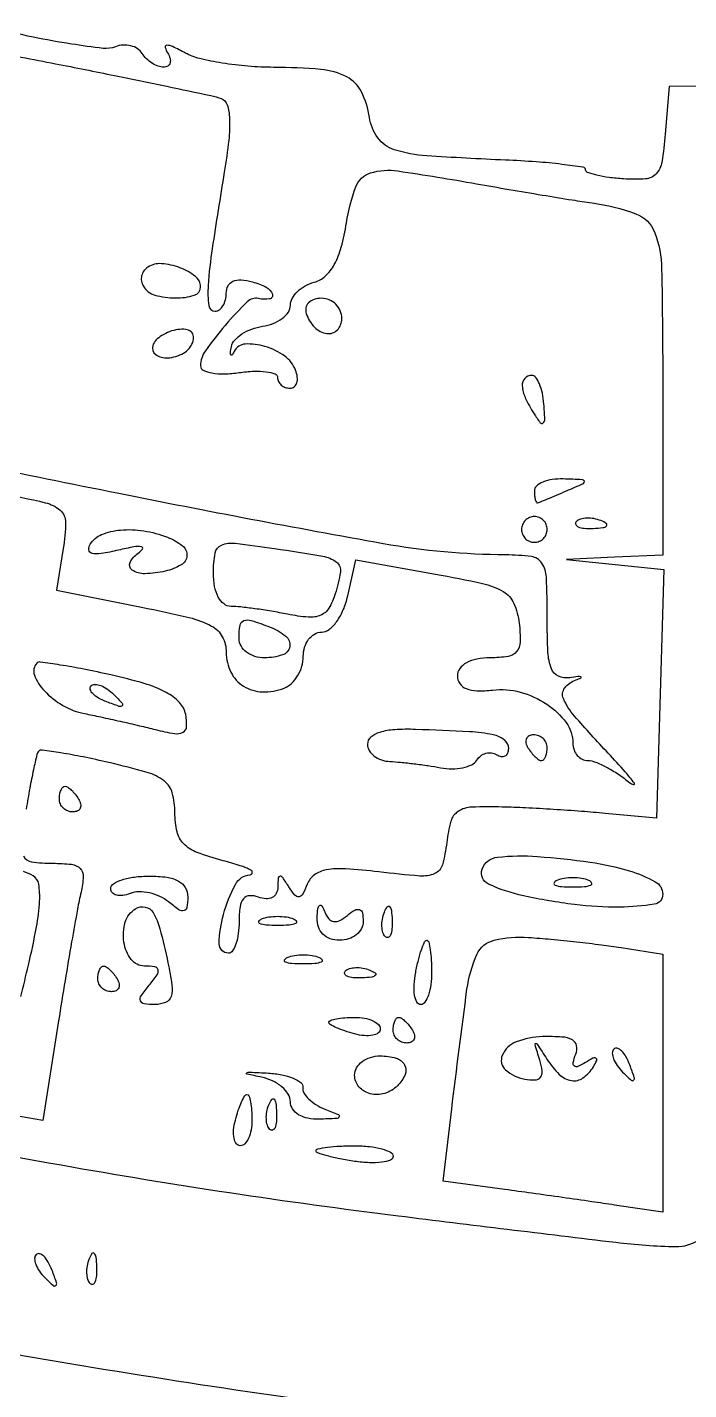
# Model space of a CAD drawing. Extents: x -19 to 322, y 67 to 181.
# Drawn here: x 88.7 to 113.2, y 117.7 to 168.2 of the extents above; entities that cross this region are included whole.
import ezdxf

# ---------------------------------------------------------------- set-up
doc = ezdxf.new("R2010")
doc.units = 0
doc.layers.get('0').update_dxf_attribs({"linetype": 'CONTINUOUS'})

msp = doc.modelspace()

# ---------------------------------------------------------------- linework, layer by layer
for points in [[(117.449, 165.977), (112.46, 165.962), (112.313, 164.201, -0.019164), (112.187, 163.162, -0.148215), (111.975, 162.727, -0.190013), (111.583, 162.539, -0.035341), (110.77, 162.538, -0.01587), (110.234, 162.593, -0.025348), (109.782, 162.677, -0.022726), (109.439, 162.775, -0.315574), (109.367, 162.873, 0.365891), (109.28, 162.972, 0.005975), (108.492, 163.078, 0.012341), (107.534, 163.17, 0.007491), (106.396, 163.235, -0.006102), (103.487, 163.393, -0.059631), (102.279, 163.619, -0.160805), (101.674, 164.054, -0.121574), (101.363, 164.817, 0.079716), (101.068, 165.759, 0.158097), (100.526, 166.311, 0.099069), (99.57, 166.59, 0.020668), (97.816, 166.668, -0.020144), (96.868, 166.709, -0.019289), (95.913, 166.826, -0.019642), (95.079, 166.995, -0.06307), (94.551, 167.198, 0.011387), (94.084, 167.434, 0.111926), (93.87, 167.483, 0.488752), (93.81, 167.405, 0.076633), (93.898, 167.198, -0.0682), (93.986, 166.997, -0.142096), (93.986, 166.828, -0.190542), (93.9, 166.717, -0.134362), (93.745, 166.675, -0.090019), (93.54, 166.712, -0.053206), (93.318, 166.824, -0.050964), (93.112, 166.988, -0.060526), (92.956, 167.183, 0.112423), (92.785, 167.357, 0.081904), (92.535, 167.464, 0.076248), (92.245, 167.49, 0.076279), (91.961, 167.429, -0.120568), (91.51, 167.371, -0.010052), (90.333, 167.53, -0.012943), (88.921, 167.786, -0.009627), (87.376, 168.139, 0.002268)], [(87.195, 167.276, -0.006023), (89.748, 166.803, -0.001253), (91.934, 166.365, -0.001817), (93.862, 165.967, -0.000917), (95.496, 165.62, -0.030489), (95.882, 165.512, -0.24063), (96.1, 165.285, -0.063083), (96.187, 164.771, -0.038697), (96.158, 163.972, -0.012417), (95.994, 162.794, 0.002958), (95.546, 159.967, 0.021277), (95.396, 158.594, 0.0474), (95.417, 157.854, 0.378564), (95.652, 157.646, 0.159037), (95.81, 157.698, 0.096938), (95.944, 157.842, 0.078699), (96.035, 158.059, 0.059881), (96.065, 158.314, -0.121818), (96.132, 158.583, -0.172042), (96.311, 158.749, -0.119808), (96.612, 158.799, -0.045841), (97.034, 158.729, -0.056583), (97.542, 158.533, -0.187834), (97.774, 158.268, -0.474307), (97.671, 158.097, -0.092228), (97.257, 158.113, 0.256552), (96.844, 157.994, 0.019766), (96.029, 157.119, 0.023018), (95.293, 156.176, 0.155616), (95.115, 155.619, 0.289828), (95.216, 155.458, 0.067782), (95.534, 155.358, 0.049595), (95.994, 155.324, 0.029809), (96.54, 155.371, -0.025568), (97.087, 155.423, -0.042928), (97.547, 155.404, -0.055623), (97.87, 155.325, -0.314934), (97.966, 155.188, 0.116403), (98.001, 155.038, 0.100509), (98.101, 154.91, 0.093091), (98.251, 154.825, 0.084018), (98.426, 154.795, 0.170707), (98.58, 154.849, 0.150175), (98.676, 154.991, 0.106273), (98.695, 155.206, 0.060361), (98.631, 155.461, 0.147495), (98.229, 155.98, 0.080316), (97.499, 156.34, 0.090765), (96.77, 156.426, 0.263729), (96.361, 156.158, -0.034261), (96.282, 156.026, -0.538758), (96.238, 156.028, -0.174031), (96.22, 156.11, -0.01487), (96.257, 156.327, -0.134605), (96.378, 156.571, -0.064539), (96.645, 156.8, -0.056995), (97.006, 156.982, -0.052005), (97.409, 157.085, 0.056432), (97.804, 157.19, 0.068425), (98.138, 157.376, 0.081252), (98.364, 157.611, 0.151555), (98.441, 157.861, -0.126412), (98.507, 158.117, -0.074381), (98.7, 158.37, -0.066462), (98.985, 158.581, -0.062482), (99.321, 158.716, 0.123467), (99.731, 158.941, 0.081517), (100.063, 159.367, 0.05857), (100.322, 160.014, 0.026434), (100.514, 160.91, -0.047299), (100.86, 162.245, -0.236977), (101.404, 162.76, -0.110312), (102.421, 162.834, -0.007321), (105.332, 162.36, 0.001547), (106.528, 162.151, 0.001405), (107.764, 161.942, 0.001406), (108.871, 161.761, 0.004533), (109.608, 161.65, -0.051193), (111.225, 161.249, -0.218496), (111.918, 160.57, -0.086826), (112.181, 159.214, -0.004637), (112.222, 154.81), (112.222, 148.617), (110.44, 148.537), (108.658, 148.458), (110.457, 148.27), (112.256, 148.083), (112.12, 143.479), (111.984, 138.876), (110.084, 139.058, 0.005199), (109.218, 139.132, 0.003062), (108.183, 139.203, 0.003063), (107.147, 139.261, 0.005232), (106.282, 139.295, 0.017197), (105.15, 139.289, 0.132906), (104.649, 139.132, 0.184566), (104.379, 138.768, 0.039758), (104.225, 137.982, -0.039151), (104.064, 137.156, -0.226842), (103.78, 136.829, -0.123252), (103.236, 136.74, -0.008907), (101.708, 136.893, 0.013293), (100.488, 137.005, 0.058723), (99.769, 136.967, 0.113528), (99.331, 136.784, 0.146614), (99.065, 136.44, -0.028207), (98.902, 136.076, -0.24142), (98.76, 135.976, -0.261003), (98.605, 136.036, -0.03217), (98.382, 136.341, 0.010823), (98.156, 136.682, 0.252524), (98.055, 136.733, 0.383077), (97.989, 136.67, 0.017327), (97.973, 136.33, -0.112271), (97.917, 136.095, -0.160406), (97.768, 135.943, -0.137289), (97.538, 135.896, -0.074326), (97.253, 135.959, 0.100949), (96.926, 136.013, 0.219604), (96.704, 135.901, 0.135263), (96.576, 135.601, 0.033085), (96.54, 135.059, -0.031781), (96.512, 134.61, -0.049065), (96.425, 134.231, -0.063036), (96.298, 133.968, -0.254224), (96.148, 133.886, -0.419718), (95.804, 134.236, -0.062938), (95.962, 135.318, -0.053504), (96.403, 136.431, -0.261673), (96.951, 136.786, 0.357505), (97.029, 136.859, 0.316336), (96.977, 136.96, 0.043053), (96.585, 137.123, 0.011983), (95.946, 137.309, -0.024278), (94.987, 137.614, -0.106739), (94.49, 137.933, -0.142154), (94.243, 138.377, -0.05604), (94.164, 139.079, 0.065789), (94.067, 139.815, 0.165917), (93.77, 140.258, 0.093216), (93.14, 140.573, 0.012925), (91.717, 140.941, 0.00646), (90.769, 141.147, 0.010074), (89.946, 141.297, 0.004653), (89.252, 141.403, 0.236123), (89.125, 141.361, 0.139623), (89.057, 141.238, 0.004312), (88.929, 140.671, 0.008153), (88.794, 139.992, 0.005518), (88.661, 139.214, 0.010366)], [(87.631, 150.936, -0.008205), (89.367, 150.557, -0.120983), (89.919, 150.276, -0.221896), (90.119, 149.828, -0.036425), (90.034, 148.859), (89.783, 147.316), (92.924, 146.691, -0.009213), (94.694, 146.305, -0.064258), (95.52, 145.993, -0.147678), (95.919, 145.597, -0.124279), (96.065, 145.017, 0.115177), (96.236, 144.284, 0.140384), (96.708, 143.765, 0.132888), (97.406, 143.556, 0.098358), (98.204, 143.693, 0.098143), (98.476, 143.865, 0.066864), (98.707, 144.151, 0.064008), (98.863, 144.502, 0.07271), (98.916, 144.867, -0.073418), (98.967, 145.21, -0.08788), (99.115, 145.502, -0.10057), (99.334, 145.697, -0.132288), (99.591, 145.766, 0.16935), (99.871, 145.864, 0.068549), (100.155, 146.16, 0.057198), (100.398, 146.594, 0.045342), (100.561, 147.107), (100.856, 148.448), (103.806, 147.917, -0.009877), (105.552, 147.567, -0.078223), (106.317, 147.268, -0.156682), (106.707, 146.831, -0.075855), (106.908, 146.101, -0.032237), (106.944, 145.399, -0.172033), (106.813, 145.045, -0.183629), (106.495, 144.865, -0.037637), (105.838, 144.816, 0.045785), (105.342, 144.77, 0.080159), (104.954, 144.632, 0.10897), (104.708, 144.416, 0.159755), (104.619, 144.145, 0.153616), (104.707, 143.863, 0.146481), (104.942, 143.677, 0.090425), (105.345, 143.596, 0.03324), (105.926, 143.624, -0.095101), (106.943, 143.547, -0.080387), (107.928, 143.101, -0.088217), (108.646, 142.417, -0.159594), (108.896, 141.653, 0.085788), (108.938, 141.409, 0.093809), (109.059, 141.202, 0.10033), (109.24, 141.063, 0.114081), (109.452, 141.014, -0.095234), (109.732, 140.96, -0.027024), (110.135, 140.773, -0.026178), (110.578, 140.508, -0.025006), (110.997, 140.195, 0.128659), (111.14, 140.128, 0.677379), (111.171, 140.176, 0.025018), (110.834, 140.593, 0.005253), (110.202, 141.284, -0.00751), (108.956, 142.66, -0.077328), (108.545, 143.305, -0.275988), (108.595, 143.702, -0.144699), (109.014, 144, 0.025235), (109.192, 144.071, 0.679466), (109.19, 144.107, 0.109714), (109.077, 144.119, 0.008558), (108.777, 144.079, -0.144348), (108.357, 144.137, -0.199081), (108.1, 144.412, -0.078723), (107.974, 145.021, -0.011542), (107.945, 146.286, 0.010029), (107.915, 147.8, 0.136666), (107.747, 148.32, 0.217982), (107.361, 148.561, 0.030888), (106.401, 148.626, -0.042873), (101.873, 149.039, -0.005253), (92.09, 150.893, -0.001338), (81.415, 153.062, -0.355607)], [(88.561, 137.485, 0.248402), (88.86, 137.268, 0.035407), (89.641, 137.213, -0.027627), (90.342, 137.174, -0.172845), (90.66, 137.019, -0.21143), (90.773, 136.718, -0.043367), (90.689, 136.143, 0.012507), (90.559, 135.517, 0.002071), (90.342, 134.304, 0.002273), (90.099, 132.874, 0.002009), (89.858, 131.382), (89.279, 127.69), (87.564, 127.994, -0.002015)], [(124.577, 114.674, -0.008701), (109.521, 116.035, -0.010734), (95.545, 117.849, -0.010617), (81.533, 120.28, -0.008197), (66.365, 123.503, -0.004807), (58.431, 125.406, -0.004863), (50.566, 127.454, -0.001559), (43.282, 129.451, -0.122069), (42.248, 130.034, -0.273169), (42.121, 130.474, -0.003942), (42.85, 133.212, -0.007322), (43.605, 135.809, -0.099814), (44.072, 136.671, -0.292398), (44.211, 136.715, -0.001352), (45.751, 136.297, -0.005586), (47.518, 135.791, -0.003429), (49.588, 135.157, 0.017475), (60.263, 132.214, 0.007262), (74.862, 128.956, 0.007317), (89.959, 126.047, 0.013123), (102.442, 124.166, 0.000965), (110.489, 123.185, 0.024141), (112.71, 123.027, 0.158991), (113.554, 123.281, 0.31448)], [(88.459, 132.284, 0.005833), (88.744, 133.445, 0.010472), (89.043, 134.857, 0.033733), (89.157, 135.81, 0.052806), (89.124, 136.44, 0.218012), (88.918, 136.749, 0.073673), (88.559, 136.904, 0.006241)]]:
    msp.add_lwpolyline(points, format="xyb")
for points in [[(95.115, 158.546, 0.232802), (94.925, 158.932, 0.074352), (94.35, 159.251, 0.070827), (93.671, 159.401, 0.158754), (93.163, 159.278, 0.099571), (93.016, 159.14, 0.098068), (92.933, 158.956, 0.097818), (92.926, 158.753, 0.098508), (92.997, 158.564, 0.187049), (93.422, 158.242, 0.06737), (94.187, 158.132, 0.075811), (94.882, 158.232, 0.330455)], [(100.342, 157.369, 0.099038), (100.285, 157.656, 0.097945), (100.121, 157.9, 0.097945), (99.877, 158.064, 0.099038), (99.59, 158.121, 0.077096), (99.316, 158.079, 0.119977), (99.113, 157.956, 0.144529), (99.013, 157.772, 0.134046), (99.025, 157.557, 0.113253), (99.333, 157.052, 0.165501), (99.794, 156.818, 0.244413), (100.177, 156.952, 0.190724)], [(94.824, 156.49, 0.11822), (94.853, 156.712, 0.190752), (94.766, 156.879, 0.148885), (94.566, 156.967, 0.06687), (94.276, 156.964, 0.052256), (93.969, 156.885, 0.052027), (93.684, 156.745, 0.056883), (93.462, 156.567, 0.115327), (93.345, 156.377, 0.328271), (93.455, 156.039, 0.176905), (93.898, 155.914, 0.111081), (94.484, 156.094, 0.173021)], [(107.823, 154.207, 0.033139), (107.765, 154.614, 0.049041), (107.657, 154.958, 0.061397), (107.518, 155.196, 0.234621), (107.369, 155.27, 0.213521), (107.114, 155.156, 0.200319), (107.021, 154.886, 0.094015), (107.134, 154.44, 0.031857), (107.456, 153.851, 0.020914), (107.688, 153.515, 0.450889), (107.795, 153.507, 0.212144), (107.854, 153.654, 0.009696)], [(108.658, 150.993, 0.003751), (109.283, 151.267, 0.368608), (109.321, 151.348, 0.326773), (109.247, 151.408, 0.003386), (108.539, 151.435, 0.042539), (108.13, 151.413, 0.063338), (107.784, 151.319, 0.084397), (107.55, 151.172, 0.213708), (107.47, 150.993, 0.023697), (107.479, 150.813, 0.042003), (107.505, 150.668, 0.057039), (107.543, 150.571, 0.352125), (107.589, 150.552, 0.028259), (107.67, 150.579, 0.001191), (107.952, 150.695, 0.002049), (108.285, 150.834, 0.001455)], [(107.945, 149.568, 0.099038), (107.909, 149.749, 0.097945), (107.806, 149.903, 0.097945), (107.651, 150.007, 0.099038), (107.47, 150.043, 0.099038), (107.289, 150.007, 0.097945), (107.134, 149.903, 0.097945), (107.031, 149.749, 0.099038), (106.995, 149.568, 0.099038), (107.031, 149.386, 0.097945), (107.134, 149.232, 0.097945), (107.289, 149.129, 0.099038), (107.47, 149.093, 0.099038), (107.651, 149.129, 0.097945), (107.806, 149.232, 0.097945), (107.909, 149.386, 0.099038)], [(109.935, 149.892, 0.051402), (109.675, 149.966, 0.05415), (109.41, 149.984, 0.060344), (109.18, 149.947, 0.126455), (109.024, 149.855, 0.296942), (109.002, 149.751, 0.208169), (109.089, 149.663, 0.077125), (109.317, 149.61, 0.028489), (109.648, 149.605, 0.018894), (110.003, 149.633, 0.168741), (110.141, 149.7, 0.470617), (110.133, 149.787, 0.054073)], [(92.807, 148.691, 0.092276), (92.963, 148.843, 0.558569), (92.927, 148.926, 0.08337), (92.65, 148.921, 0.010984), (92.074, 148.8, -0.016223), (91.438, 148.673, -0.09413), (91.097, 148.681, -0.322959), (90.984, 148.807, -0.167461), (91.033, 149.023, -0.160042), (91.452, 149.376, -0.073379), (92.154, 149.545, -0.062023), (93.01, 149.515, -0.052067), (93.888, 149.279, -0.074011), (94.444, 148.965, -0.248011), (94.61, 148.596, -0.250973), (94.398, 148.254, -0.075238), (93.808, 148.023, -0.04832), (93.059, 147.928, -0.155919), (92.582, 148.064, -0.376111), (92.506, 148.348, -0.132172)], [(96.243, 146.717, -0.169096), (95.982, 146.808, -0.104487), (95.771, 147.061, -0.076534), (95.635, 147.457, -0.044723), (95.59, 147.958, -0.044162), (95.655, 148.697, -0.258696), (95.893, 148.989, -0.124731), (96.394, 149.056, -0.008274), (97.847, 148.864, -0.005797), (99.64, 148.576, -0.118483), (100.14, 148.361, -0.275985), (100.29, 147.996, -0.039597), (100.1, 147.178, -0.058042), (99.864, 146.654, -0.158972), (99.562, 146.391, -0.122113), (99.108, 146.319, -0.028081), (98.334, 146.429, 0.007738), (97.736, 146.539, 0.007453), (97.127, 146.632, 0.007402), (96.588, 146.698, 0.026763)], [(96.54, 145.529, -0.036287), (96.576, 146.02, -0.274596), (96.717, 146.193, -0.168163), (96.992, 146.199, -0.013436), (97.69, 145.953, -0.07847), (98.268, 145.62, -0.272501), (98.413, 145.232, -0.276633), (98.145, 144.921, -0.07973), (97.491, 144.816, -0.072314), (97.125, 144.869, -0.08892), (96.818, 145.024, -0.10214), (96.613, 145.255, -0.130775)], [(94.563, 142.723, 0.14552), (94.333, 143.166, 0.07932), (93.839, 143.537, 0.049961), (93.029, 143.866, 0.016928), (91.796, 144.184, 0.005962), (90.79, 144.395, 0.009336), (89.92, 144.55, 0.004038), (89.183, 144.661, 0.235878), (89.057, 144.619, 0.296394), (88.964, 144.18, 0.097326), (89.332, 143.593, 0.073849), (90.019, 143.052, 0.080995), (90.813, 142.754, -0.003742), (91.419, 142.628, -0.002241), (92.138, 142.469, -0.002243), (92.852, 142.305, -0.003901), (93.443, 142.162, 0.018983), (94.148, 142.013, 0.15991), (94.465, 142.06, 0.274677), (94.599, 142.268, 0.056184)], [(91.063, 143.774, -0.20742), (91.209, 143.831, -0.082976), (91.423, 143.788, -0.063152), (91.671, 143.656, -0.043285), (91.915, 143.449, -0.011214), (92.213, 143.135, -0.400052), (92.211, 143.043, -0.286372), (92.104, 143.019, -0.008399), (91.649, 143.183, -0.036269), (91.341, 143.327, -0.070189), (91.125, 143.49, -0.120343), (91.032, 143.646, -0.278911)], [(105.341, 141.029, -0.091737), (105.487, 141.19, -0.095926), (105.678, 141.285, -0.099461), (105.886, 141.299, -0.106853), (106.077, 141.231, 0.090666), (106.246, 141.165, 0.169366), (106.39, 141.186, 0.176081), (106.485, 141.29, 0.098926), (106.52, 141.461, 0.233628), (106.364, 141.776, 0.113214), (105.945, 141.967, 0.037402), (105.073, 142.078, 0.004191), (103.074, 142.166, 0.023469), (102.3, 142.157, 0.059604), (101.747, 142.058, 0.099578), (101.412, 141.877, 0.222915), (101.292, 141.622, 0.133569), (101.356, 141.387, 0.09566), (101.537, 141.182, 0.083424), (101.806, 141.038, 0.070823), (102.124, 140.979, -0.013493), (102.517, 140.951, -0.00651), (103.018, 140.896, -0.00645), (103.54, 140.825, -0.0092), (104.001, 140.748, 0.045752), (104.423, 140.708, 0.052218), (104.826, 140.75, 0.059583), (105.152, 140.86, 0.144149)], [(107.945, 141.489, 0.105053), (107.907, 141.671, 0.099167), (107.797, 141.825, 0.09642), (107.634, 141.928, 0.093332), (107.442, 141.965, 0.108972), (107.273, 141.927, 0.182303), (107.173, 141.825, 0.161196), (107.158, 141.671, 0.082592), (107.232, 141.489, 0.029505), (107.36, 141.307, 0.035638), (107.501, 141.154, 0.038439), (107.636, 141.045, 0.151918), (107.736, 141.014, 0.210953), (107.816, 141.05, 0.081139), (107.884, 141.154, 0.061769), (107.93, 141.307, 0.042167)], [(89.888, 139.589, -0.042167), (89.903, 139.77, -0.061769), (89.949, 139.924, -0.081139), (90.017, 140.028, -0.210953), (90.097, 140.064, -0.151918), (90.197, 140.033, -0.038439), (90.331, 139.924, -0.035638), (90.473, 139.77, -0.029505), (90.6, 139.589, -0.082592), (90.675, 139.407, -0.161196), (90.66, 139.253, -0.182303), (90.56, 139.151, -0.108972), (90.391, 139.113, -0.093332), (90.199, 139.149, -0.09642), (90.035, 139.253, -0.099167), (89.926, 139.407, -0.105053)], [(107.064, 136.009, -0.053454), (105.77, 136.443, -0.389936), (105.538, 136.995, -0.287145), (106.104, 137.439, -0.04484), (107.589, 137.463, -0.017184), (109.531, 137.254, -0.037871), (110.987, 136.932, -0.051412), (111.944, 136.531, -0.274615), (112.222, 136.064, -0.369812), (111.906, 135.695, -0.035843), (110.636, 135.59, -0.033611), (108.951, 135.685, -0.023114)], [(92.507, 136.093, -0.055413), (92.232, 136.021, -0.099359), (92, 136.033, -0.146758), (91.847, 136.125, -0.186304), (91.788, 136.277, -0.259781), (91.887, 136.454, -0.060533), (92.207, 136.602, -0.047509), (92.668, 136.704, -0.030613), (93.214, 136.737, -0.032577), (93.867, 136.695, -0.091631), (94.301, 136.554, -0.140841), (94.549, 136.312, -0.129555), (94.64, 135.966, -0.0357), (94.612, 135.582, -0.301897), (94.502, 135.459, -0.219129), (94.313, 135.493, -0.021283), (93.933, 135.782, 0.065458), (93.609, 135.986, 0.054222), (93.223, 136.115, 0.056234), (92.834, 136.155, 0.08931)], [(109.49, 136.577, 0.057986), (109.219, 136.651, 0.037979), (108.896, 136.676, 0.037979), (108.572, 136.651, 0.057986), (108.302, 136.577, 0.174857), (108.202, 136.488, 0.447206), (108.231, 136.408, 0.078554), (108.472, 136.352, 0.017491), (108.896, 136.337, 0.017491), (109.319, 136.352, 0.078554), (109.56, 136.408, 0.447206), (109.589, 136.488, 0.174857)], [(99.429, 135.193, -0.01769), (99.457, 135.532, -0.202836), (99.521, 135.647, -0.449589), (99.605, 135.63, -0.038431), (99.713, 135.411, 0.075238), (99.86, 135.162, 0.186734), (100.04, 135.058, 0.159955), (100.264, 135.096, 0.052218), (100.547, 135.284, -0.039003), (100.825, 135.481, -0.226724), (100.998, 135.496, -0.260452), (101.104, 135.373, -0.04919), (101.134, 135.067, -0.122752), (101.067, 134.798, -0.100767), (100.878, 134.568, -0.09106), (100.596, 134.415, -0.079487), (100.263, 134.361, -0.082496), (99.911, 134.42, -0.11422), (99.64, 134.588, -0.117602), (99.476, 134.855, -0.09112)], [(93.214, 132.698, 0.020633), (93.508, 133.083, 0.217533), (93.543, 133.273, 0.304492), (93.421, 133.383, 0.035496), (93.035, 133.411, -0.236041), (92.548, 133.654, -0.123036), (92.278, 134.295, -0.111616), (92.328, 135.036, -0.183654), (92.706, 135.529, -0.190173), (93.068, 135.594, -0.210814), (93.357, 135.39, -0.071732), (93.609, 134.792, -0.010964), (93.909, 133.53, -0.017803), (94.055, 132.707, -0.110429), (94.021, 132.282, -0.22245), (93.822, 132.064, -0.099171), (93.431, 131.985, -0.032244), (93.021, 132.012, -0.294639), (92.891, 132.122, -0.22944), (92.921, 132.312, -0.021582)], [(97.372, 135.151, -0.057986), (97.643, 135.226, -0.037979), (97.966, 135.25, -0.037979), (98.289, 135.226, -0.057986), (98.56, 135.151, -0.174857), (98.66, 135.062, -0.447206), (98.631, 134.982, -0.078554), (98.39, 134.926, -0.017491), (97.966, 134.912, -0.017491), (97.542, 134.926, -0.078554), (97.301, 134.982, -0.447206), (97.273, 135.062, -0.174857)], [(101.918, 135.401, -0.054073), (102.023, 135.599, -0.470617), (102.11, 135.607, -0.168741), (102.177, 135.468, -0.018894), (102.205, 135.114, -0.028489), (102.2, 134.783, -0.077125), (102.147, 134.555, -0.208169), (102.06, 134.468, -0.296942), (101.956, 134.49, -0.126455), (101.864, 134.645, -0.060344), (101.826, 134.876, -0.05415), (101.844, 135.141, -0.051402)], [(103.077, 133.173, -0.013875), (103.177, 133.629, -0.021857), (103.291, 134.012, -0.017542), (103.404, 134.307, -0.300822), (103.486, 134.361, -0.347462), (103.558, 134.305, -0.020244), (103.615, 134.012, -0.023639), (103.655, 133.629, -0.014412), (103.668, 133.173, -0.032714), (103.639, 132.718, -0.050289), (103.548, 132.334, -0.064968), (103.416, 132.069, -0.249889), (103.259, 131.985, -0.285831), (103.119, 132.072, -0.076393), (103.037, 132.334, -0.053628), (103.019, 132.718, -0.031701)], [(106.374, 125.14), (104.09, 125.449), (104.412, 128.123, -0.003471), (104.976, 132.551, -0.07186), (105.342, 133.837, -0.234032), (105.983, 134.367, -0.07493), (107.251, 134.47, -0.006166), (108.084, 134.402, -0.00415), (109.034, 134.305, -0.004179), (109.952, 134.196, -0.008265), (110.678, 134.092), (112.222, 133.843), (112.222, 129.071), (112.222, 124.299), (110.44, 124.565, 0.001362), (109.595, 124.689, 0.000654), (108.511, 124.844, 0.000648), (107.378, 125.003, 0.000927)], [(98.322, 133.726, -0.057986), (98.593, 133.8, -0.037979), (98.916, 133.825, -0.037979), (99.24, 133.8, -0.057986), (99.51, 133.726, -0.174857), (99.61, 133.637, -0.447206), (99.581, 133.556, -0.078554), (99.34, 133.501, -0.017491), (98.916, 133.486, -0.017491), (98.493, 133.501, -0.078554), (98.252, 133.556, -0.447206), (98.223, 133.637, -0.174857)], [(91.313, 132.936, -0.042167), (91.329, 133.118, -0.061769), (91.375, 133.271, -0.081139), (91.443, 133.376, -0.210953), (91.523, 133.411, -0.151918), (91.623, 133.38, -0.038439), (91.757, 133.271, -0.035638), (91.898, 133.118, -0.029505), (92.026, 132.936, -0.082592), (92.1, 132.754, -0.161196), (92.086, 132.6, -0.182303), (91.985, 132.498, -0.108972), (91.816, 132.461, -0.093332), (91.624, 132.497, -0.09642), (91.461, 132.6, -0.099167), (91.352, 132.754, -0.105053)], [(100.471, 133.223, -0.126455), (100.626, 133.315, -0.060344), (100.857, 133.352, -0.05415), (101.122, 133.334, -0.051402), (101.382, 133.26, -0.054073), (101.58, 133.155, -0.470617), (101.588, 133.068, -0.168741), (101.449, 133.001, -0.018894), (101.094, 132.973, -0.028489), (100.764, 132.978, -0.077125), (100.536, 133.031, -0.208169), (100.449, 133.119, -0.296942)], [(99.867, 131.328, -0.326917), (99.919, 131.399, -0.029396), (100.146, 131.457, -0.029316), (100.453, 131.497, -0.018041), (100.817, 131.51, -0.043375), (101.181, 131.479, -0.063112), (101.488, 131.384, -0.082769), (101.697, 131.244, -0.206609), (101.768, 131.079, -0.24384), (101.693, 130.935, -0.106581), (101.488, 130.848, -0.070464), (101.181, 130.833, -0.040966), (100.817, 130.897, -0.016817), (100.453, 131.006, -0.025621), (100.146, 131.126, -0.023188), (99.916, 131.244, -0.269386)], [(102.243, 131.035, -0.042167), (102.258, 131.217, -0.061769), (102.304, 131.371, -0.081139), (102.372, 131.475, -0.210953), (102.452, 131.51, -0.151918), (102.553, 131.479, -0.038439), (102.687, 131.371, -0.035638), (102.828, 131.217, -0.029505), (102.956, 131.035, -0.082592), (103.03, 130.853, -0.161196), (103.015, 130.699, -0.182303), (102.915, 130.597, -0.108972), (102.746, 130.56, -0.093332), (102.554, 130.596, -0.09642), (102.391, 130.699, -0.099167), (102.281, 130.854, -0.105053)], [(109.654, 129.683, 0.029713), (109.778, 129.913, 0.394428), (109.75, 129.997, 0.250229), (109.638, 129.998, 0.018896), (109.363, 129.842, -0.032781), (109.082, 129.693, -0.285376), (108.948, 129.711, -0.286477), (108.905, 129.839, -0.032945), (108.999, 130.143, 0.134065), (109.031, 130.462, 0.232603), (108.879, 130.674, 0.107331), (108.492, 130.783, 0.021569), (107.773, 130.797, 0.085692), (106.801, 130.605, 0.20453), (106.282, 130.103, 0.32333), (106.406, 129.569, 0.132658), (107.112, 129.225, 0.053329), (107.495, 129.193, 0.223407), (107.697, 129.293, 0.202141), (107.76, 129.522, 0.043784), (107.67, 129.931, -0.001883), (107.493, 130.504, -0.463708), (107.518, 130.544, -0.288679), (107.576, 130.518, -0.001451), (107.933, 129.966, 0.055609), (108.393, 129.4, 0.154765), (108.844, 129.17, 0.199325), (109.269, 129.27, 0.098623)], [(111.003, 129.749, 0.036269), (110.86, 130.056, 0.070189), (110.696, 130.272, 0.120343), (110.54, 130.366, 0.278911), (110.413, 130.335, 0.20742), (110.355, 130.189, 0.082976), (110.399, 129.975, 0.063152), (110.531, 129.726, 0.043285), (110.737, 129.483, 0.011214), (111.051, 129.185, 0.400052), (111.143, 129.187, 0.286372), (111.168, 129.294, 0.008399)], [(100.817, 129.372, -0.130775), (100.89, 129.645, -0.10214), (101.094, 129.877, -0.08892), (101.402, 130.031, -0.072314), (101.768, 130.085, -0.069236), (102.349, 130.004, -0.19625), (102.665, 129.756, -0.235594), (102.686, 129.395, -0.095046), (102.401, 128.976, -0.125809), (101.929, 128.696, -0.133222), (101.392, 128.685, -0.154548), (100.978, 128.94, -0.180027)], [(98.441, 128.388, 0.141381), (98.361, 128.665, 0.076524), (98.127, 128.935, 0.066111), (97.781, 129.158, 0.057569), (97.372, 129.295, -0.003744), (96.832, 129.414, -0.6752), (96.825, 129.456, -0.148705), (96.934, 129.484, -0.002037), (97.624, 129.447, -0.032968), (98.127, 129.385, -0.051909), (98.543, 129.26, -0.068898), (98.821, 129.096, -0.257558), (98.896, 128.915, 0.163132), (98.94, 128.715, 0.064847), (99.115, 128.492, 0.054979), (99.385, 128.281, 0.04473), (99.713, 128.117, -0.007226), (100.214, 127.911, -0.441059), (100.243, 127.829, -0.262196), (100.146, 127.768, -0.004705), (99.51, 127.742, -0.055995), (99.083, 127.776, -0.08803), (98.741, 127.909, -0.112385), (98.521, 128.121, -0.145872)], [(96.403, 127.709, -0.016817), (96.511, 128.073, -0.025621), (96.632, 128.38, -0.023188), (96.749, 128.61, -0.269386), (96.833, 128.659, -0.326917), (96.905, 128.607, -0.029396), (96.962, 128.38, -0.029316), (97.002, 128.073, -0.018041), (97.016, 127.709, -0.043375), (96.984, 127.345, -0.063112), (96.889, 127.037, -0.082769), (96.75, 126.829, -0.206609), (96.585, 126.758, -0.24384), (96.441, 126.833, -0.106581), (96.354, 127.037, -0.070464), (96.339, 127.344, -0.040966)], [(97.641, 128.273, -0.054073), (97.747, 128.471, -0.470617), (97.833, 128.479, -0.168741), (97.9, 128.34, -0.018894), (97.929, 127.986, -0.028489), (97.923, 127.655, -0.077125), (97.871, 127.427, -0.208169), (97.783, 127.34, -0.296942), (97.679, 127.362, -0.126455), (97.587, 127.517, -0.060344), (97.549, 127.748, -0.05415), (97.567, 128.013, -0.051402)], [(99.392, 126.574, -0.360284), (99.452, 126.647, -0.014861), (99.81, 126.704, -0.019939), (100.271, 126.745, -0.012096), (100.817, 126.758, -0.026053), (101.364, 126.73, -0.041208), (101.824, 126.643, -0.049958), (102.15, 126.517, -0.282744), (102.243, 126.365, -0.314934), (102.147, 126.228, -0.055623), (101.824, 126.149, -0.042928), (101.364, 126.13, -0.025568), (100.817, 126.182, -0.011827), (100.271, 126.275, -0.018975), (99.81, 126.383, -0.013551), (99.45, 126.493, -0.322443)], [(89.619, 122.145, 0.036269), (89.476, 122.453, 0.070189), (89.312, 122.669, 0.120343), (89.156, 122.763, 0.278911), (89.029, 122.731, 0.20742), (88.971, 122.586, 0.082976), (89.015, 122.371, 0.063152), (89.147, 122.123, 0.043285), (89.353, 121.879, 0.011214), (89.667, 121.582, 0.400052), (89.759, 121.584, 0.286372), (89.784, 121.691, 0.008399)], [(91.276, 122.283, 0.018894), (91.248, 122.638, 0.168741), (91.18, 122.777, 0.470617), (91.094, 122.768, 0.054073), (90.989, 122.57, 0.051402), (90.914, 122.311, 0.05415), (90.897, 122.046, 0.060344), (90.934, 121.815, 0.126455), (91.026, 121.66, 0.296942), (91.13, 121.638, 0.208169), (91.218, 121.724, 0.077125), (91.27, 121.952, 0.028489)]]:
    msp.add_lwpolyline(points, format="xyb", close=True)

doc.saveas('drawing.dxf')
